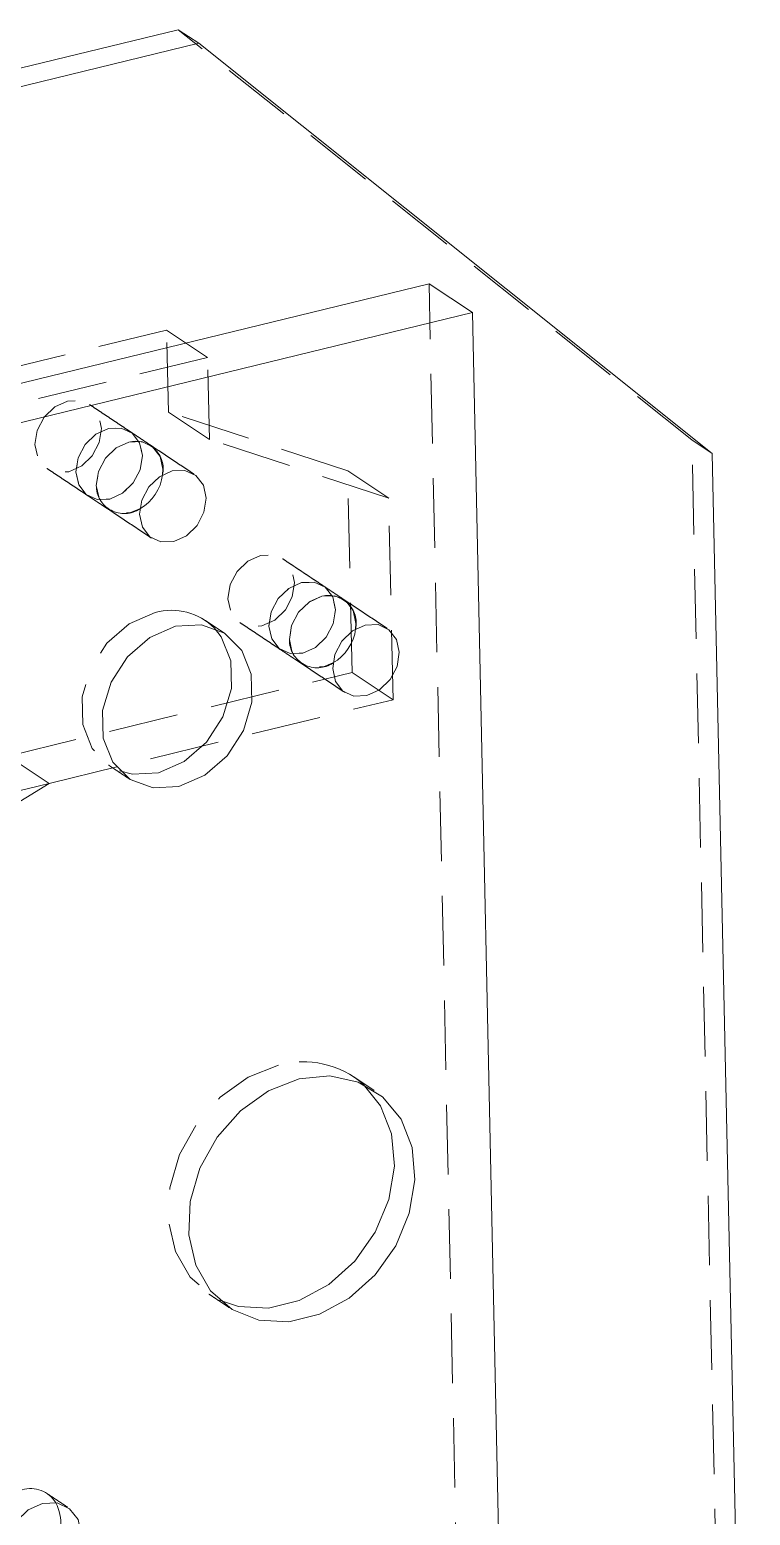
# Model space of a CAD drawing. Header units: millimetres. Extents: x 11 to 421, y 5 to 275.
# Drawn here: x 291.43 to 304.56, y 210.44 to 237.54 of the extents above; entities that cross this region are included whole.
import ezdxf

# ---------------------------------------------------------------- set-up
doc = ezdxf.new("R2010")
doc.units = ezdxf.units.MM
doc.linetypes.add('HIDDEN', pattern=[1.905, 1.27, -0.635])

msp = doc.modelspace()

# ---------------------------------------------------------------- linework, layer by layer
at = {"color": 7, "linetype": 'Continuous', "lineweight": 15}
for p, q in [((294.135, 237.538), (258.388, 228.837)), ((294.135, 237.538), (294.509, 237.29)), ((294.509, 237.29), (258.761, 228.589)), ((294.509, 237.29), (303.873, 229.809)), ((298.707, 232.904), (254.655, 222.182)), ((299.497, 232.378), (298.707, 232.904)), ((299.497, 232.378), (277.688, 227.07)), ((299.994, 209.249), (299.497, 232.378)), ((304.565, 197.578), (303.873, 229.809))]:
    msp.add_line(p, q, dxfattribs=at)
at = {"color": 7, "linetype": 'HIDDEN', "lineweight": 0}
for p, q in [((303.499, 230.057), (294.135, 237.538)), ((299.71, 186.187), (298.707, 232.904)), ((293.922, 232.059), (290.48, 231.221)), ((293.922, 232.059), (294.668, 231.562)), ((293.954, 230.564), (293.922, 232.059)), ((294.668, 231.562), (291.227, 230.724)), ((294.701, 230.067), (294.668, 231.562)), ((293.954, 230.564), (294.701, 230.067)), ((297.224, 229.493), (293.954, 230.564)), ((297.971, 228.996), (294.701, 230.067)), ((303.499, 230.057), (303.873, 229.809)), ((304.314, 192.147), (303.499, 230.057)), ((297.224, 229.493), (297.971, 228.996)), ((297.303, 225.815), (297.224, 229.493)), ((298.05, 225.318), (297.971, 228.996)), ((291.032, 224.289), (297.303, 225.815)), ((297.303, 225.815), (298.05, 225.318)), ((291.779, 223.792), (298.05, 225.318)), ((291.032, 224.289), (291.779, 223.792)), ((291.779, 223.792), (282.457, 221.523)), ((291.779, 223.792), (290.932, 223.264))]:
    msp.add_line(p, q, dxfattribs=at)
at = {"color": 7, "linetype": 'HIDDEN', "lineweight": 0, "flags": 128}
for points in [[(292.114, 230.763), (291.883, 230.657), (291.689, 230.47), (291.562, 230.229), (291.521, 229.971), (291.572, 229.736), (291.708, 229.559), (291.908, 229.468), (292.141, 229.475), (292.373, 229.581), (292.567, 229.768), (292.694, 230.009), (292.735, 230.267), (292.683, 230.502), (292.547, 230.679), (292.347, 230.77), (292.114, 230.763)], [(292.267, 229.474), (292.319, 229.239), (292.455, 229.062), (292.655, 228.971), (292.888, 228.978), (293.119, 229.084), (293.313, 229.271), (293.44, 229.512), (293.481, 229.77), (293.43, 230.005), (293.294, 230.182), (293.094, 230.273), (292.86, 230.266), (292.629, 230.16), (292.435, 229.973), (292.308, 229.732), (292.267, 229.474)], [(292.86, 230.266), (292.629, 230.16), (292.435, 229.973), (292.308, 229.732), (292.267, 229.474), (292.319, 229.239), (292.455, 229.062), (292.655, 228.971), (292.888, 228.978), (293.119, 229.084), (293.313, 229.271), (293.44, 229.512), (293.481, 229.77), (293.43, 230.005), (293.294, 230.182), (293.094, 230.273), (292.86, 230.266)], [(293.849, 229.422), (293.854, 229.521), (293.803, 229.756), (293.667, 229.933), (293.467, 230.025), (293.233, 230.017), (293.002, 229.912), (292.808, 229.724), (292.681, 229.483), (292.64, 229.226), (292.64, 229.226)], [(293.233, 230.017), (293.002, 229.912), (292.808, 229.724), (292.681, 229.483), (292.64, 229.226), (292.692, 228.991), (292.828, 228.814), (293.028, 228.722), (293.261, 228.73), (293.435, 228.8)], [(295.634, 227.951), (295.402, 227.845), (295.209, 227.658), (295.081, 227.417), (295.041, 227.159), (295.092, 226.924), (295.228, 226.747), (295.428, 226.656), (295.661, 226.663), (295.893, 226.769), (296.087, 226.956), (296.214, 227.197), (296.255, 227.455), (296.203, 227.69), (296.067, 227.867), (295.867, 227.958), (295.634, 227.951)], [(295.787, 226.662), (295.838, 226.427), (295.975, 226.25), (296.174, 226.159), (296.408, 226.166), (296.639, 226.272), (296.833, 226.459), (296.96, 226.7), (297.001, 226.958), (296.95, 227.193), (296.813, 227.37), (296.614, 227.461), (296.38, 227.454), (296.149, 227.348), (295.955, 227.161), (295.828, 226.92), (295.787, 226.662)], [(296.38, 227.454), (296.149, 227.348), (295.955, 227.161), (295.828, 226.92), (295.787, 226.662), (295.838, 226.427), (295.975, 226.25), (296.174, 226.159), (296.408, 226.166), (296.639, 226.272), (296.833, 226.459), (296.96, 226.7), (297.001, 226.958), (296.95, 227.193), (296.813, 227.37), (296.614, 227.461), (296.38, 227.454)], [(297.369, 226.61), (297.374, 226.709), (297.323, 226.944), (297.187, 227.121), (296.987, 227.213), (296.753, 227.205), (296.522, 227.1), (296.328, 226.912), (296.201, 226.671), (296.16, 226.414), (296.16, 226.414)], [(296.753, 227.205), (296.522, 227.1), (296.328, 226.912), (296.201, 226.671), (296.16, 226.414), (296.212, 226.179), (296.348, 226.002), (296.548, 225.91), (296.781, 225.918), (296.955, 225.988)], [(293.711, 226.906), (293.242, 226.704), (292.834, 226.349), (292.535, 225.886), (292.381, 225.37), (292.392, 224.863), (292.566, 224.426), (292.882, 224.113), (293.063, 224.021)], [(295.964, 218.65), (295.409, 218.433), (294.898, 218.07), (294.47, 217.587), (294.156, 217.021), (293.98, 216.413), (293.954, 215.809), (294.081, 215.253), (294.351, 214.786), (294.745, 214.444), (294.887, 214.367)]]:
    msp.add_lwpolyline(points, dxfattribs=at)
at = {"color": 7, "linetype": 'Continuous', "lineweight": 15, "flags": 128}
for points in [[(294.023, 229.491), (293.792, 229.386), (293.598, 229.198), (293.471, 228.958), (293.43, 228.7), (293.482, 228.465), (293.618, 228.288), (293.818, 228.196), (294.051, 228.204), (294.282, 228.31), (294.476, 228.497), (294.603, 228.738), (294.644, 228.995), (294.593, 229.231), (294.457, 229.407), (294.257, 229.499), (294.023, 229.491)], [(294.084, 226.658), (293.615, 226.455), (293.207, 226.101), (292.908, 225.638), (292.755, 225.122), (292.765, 224.614), (292.939, 224.178), (293.255, 223.864), (293.674, 223.712), (294.147, 223.738), (294.616, 223.941), (295.025, 224.295), (295.324, 224.758), (295.477, 225.274), (295.466, 225.781), (295.292, 226.218), (294.977, 226.532), (294.557, 226.684), (294.084, 226.658)], [(293.063, 224.021), (293.301, 223.96), (293.774, 223.987), (294.243, 224.189), (294.651, 224.543), (294.95, 225.007), (295.104, 225.523), (295.093, 226.03), (294.919, 226.467), (294.795, 226.623)], [(297.543, 226.679), (297.312, 226.574), (297.118, 226.386), (296.991, 226.145), (296.95, 225.888), (297.002, 225.653), (297.138, 225.476), (297.338, 225.384), (297.571, 225.392), (297.802, 225.497), (297.996, 225.685), (298.123, 225.926), (298.164, 226.183), (298.113, 226.418), (297.977, 226.595), (297.777, 226.687), (297.543, 226.679)], [(296.337, 218.401), (295.782, 218.184), (295.271, 217.821), (294.843, 217.339), (294.529, 216.772), (294.353, 216.165), (294.328, 215.56), (294.455, 215.004), (294.725, 214.538), (295.118, 214.195), (295.605, 214.002), (296.15, 213.973), (296.712, 214.11), (297.25, 214.403), (297.724, 214.83), (298.099, 215.359), (298.346, 215.951), (298.448, 216.563), (298.397, 217.149), (298.196, 217.665), (297.861, 218.073), (297.417, 218.343), (296.896, 218.455), (296.337, 218.401)], [(294.887, 214.367), (295.232, 214.251), (295.777, 214.222), (296.339, 214.359), (296.877, 214.651), (297.351, 215.078), (297.725, 215.607), (297.973, 216.2), (298.075, 216.812), (298.023, 217.397), (297.823, 217.913), (297.508, 218.304)], [(291.66, 210.659), (291.398, 210.539), (291.178, 210.327), (291.034, 210.053), (290.988, 209.761), (291.046, 209.495), (291.2, 209.294), (291.427, 209.19), (291.692, 209.199), (291.954, 209.319), (292.174, 209.531), (292.318, 209.804), (292.364, 210.096), (292.306, 210.363), (292.152, 210.563), (291.925, 210.667), (291.66, 210.659)]]:
    msp.add_lwpolyline(points, dxfattribs=at)
at = {"color": 7, "linetype": 'HIDDEN', "lineweight": 0}
for centre, radius, start, end in [((293.353, 229.524), 0.507, 348.3314, 103.5786), ((293.15, 229.222), 0.51, 179.5352, 304.0679), ((296.873, 226.712), 0.507, 348.3311, 103.5788), ((294.014, 225.851), 1.098, 44.6636, 106.0376), ((296.67, 226.41), 0.51, 179.5366, 304.0665), ((296.419, 217.06), 1.653, 48.7963, 105.9713), ((291.44, 210.387), 0.542, 31.635, 106.3412)]:
    msp.add_arc(centre, radius, start, end, dxfattribs=at)
at = {"color": 7, "linetype": 'Continuous', "lineweight": 15}
for centre, radius, start, end in [((293.014, 229.529), 0.842, 299.9941, 352.7005), ((293.014, 229.529), 0.842, 299.9941, 352.7005), ((296.534, 226.717), 0.842, 299.9965, 352.6982), ((296.534, 226.717), 0.842, 299.9965, 352.6982), ((291.139, 210.287), 0.854, 265.9208, 26.7738)]:
    msp.add_arc(centre, radius, start, end, dxfattribs=at)
at = {"color": 7, "linetype": 'HIDDEN', "lineweight": 0}
for points in [[(293.262, 230.205), (292.516, 230.702)], [(293.635, 229.956), (293.262, 230.205)], [(294.425, 229.43), (293.635, 229.956)], [(291.74, 229.536), (292.486, 229.039)], [(292.486, 229.039), (292.859, 228.791)], [(292.859, 228.791), (293.649, 228.265)], [(296.782, 227.393), (296.035, 227.89)], [(297.155, 227.144), (296.782, 227.393)], [(297.945, 226.618), (297.155, 227.144)], [(294.995, 226.519), (294.622, 226.768)], [(295.26, 226.724), (296.006, 226.227)], [(296.006, 226.227), (296.379, 225.979)], [(296.379, 225.979), (297.169, 225.453)], [(292.863, 224.125), (293.236, 223.877)], [(297.704, 218.193), (297.331, 218.442)], [(294.692, 214.478), (295.065, 214.229)], [(292.116, 210.59), (291.743, 210.838)]]:
    msp.add_open_spline(points, degree=1, dxfattribs=at)
at = {"color": 7, "linetype": 'Continuous', "lineweight": 15}
msp.add_open_spline([(291.518, 205.246), (278.061, 226.914)], degree=1, dxfattribs=at)

doc.saveas('drawing.dxf')
